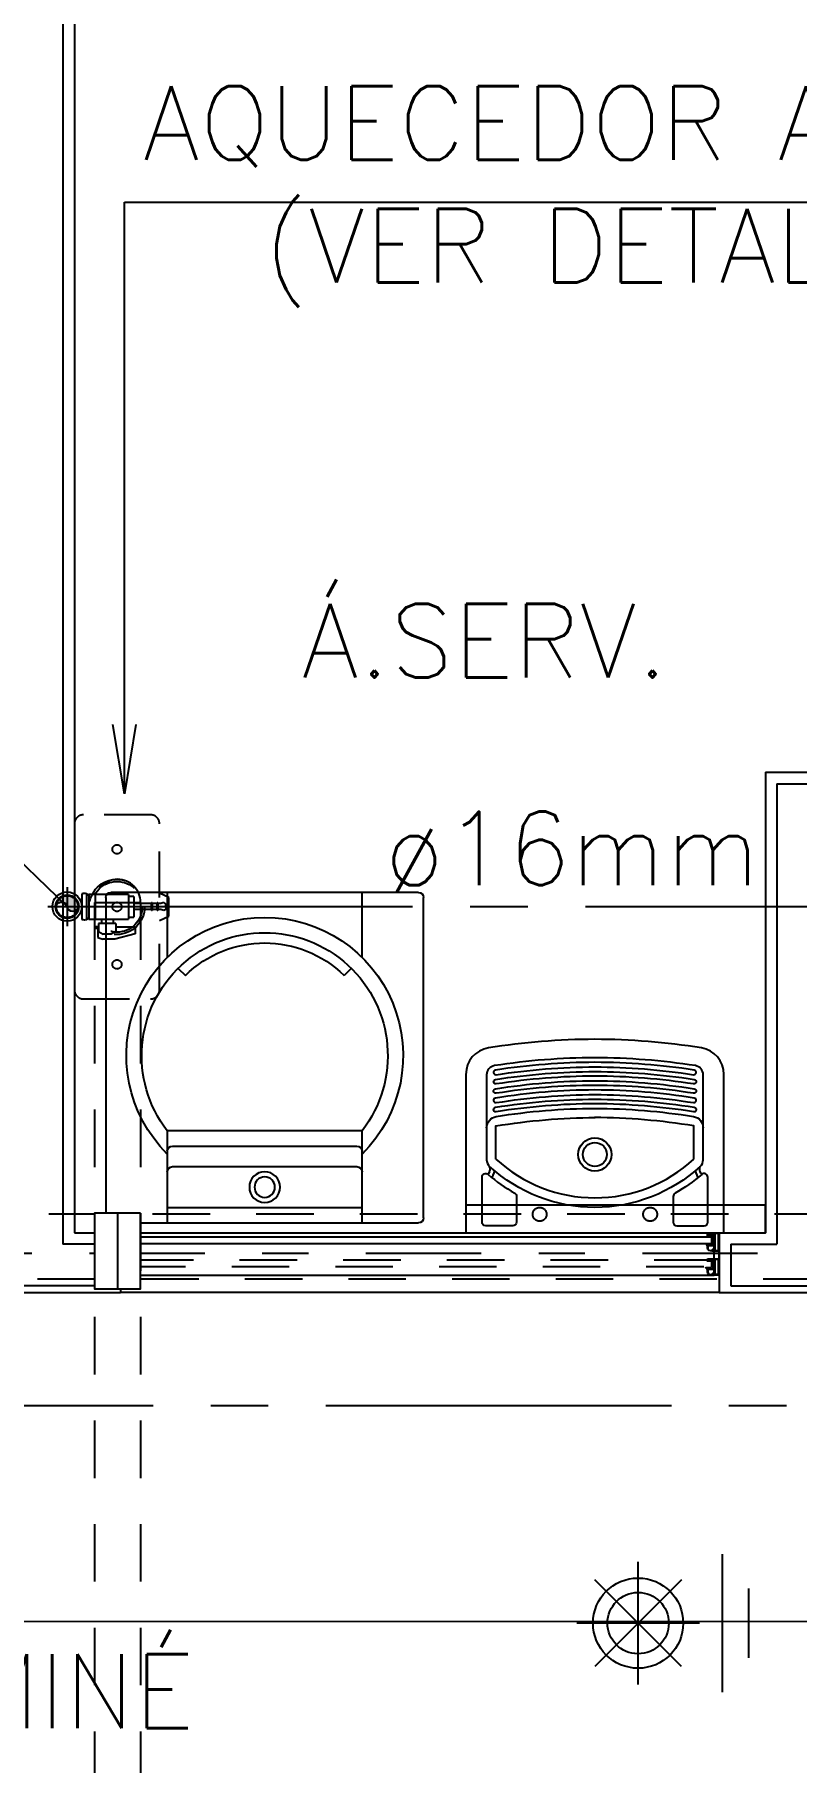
# Model space of a CAD drawing. Header units: millimetres. Extents: x 188.6 to 263.2, y 40.1 to 120.1.
# Drawn here: x 243.177 to 244.831, y 69.619 to 73.371 of the extents above; entities that cross this region are included whole.
import ezdxf

# ---------------------------------------------------------------- set-up
doc = ezdxf.new("R2010")
doc.units = ezdxf.units.MM
doc.set_wipeout_variables(frame=1)
for name, pattern in [('ACAD_ISO14W100', [24, 12, -3, 0, -3, 0, -3, 0, -3]), ('CENTER2', [1.125, 0.75, -0.125, 0.125, -0.125]), ('DASHDOT2', [0.5, 0.25, -0.125, 0, -0.125]), ('HIDDEN2', [0.1875, 0.125, -0.0625]), ('XREF-TIPO$0$DASHED', [15, 12, -3]), ('XREF-TIPO$0$HIDDEN', [0.375, 0.25, -0.125])]:
    doc.linetypes.add(name, pattern=pattern)
for name, color, linetype in [('ARQ', 8, 'Continuous'), ('ARQ-TXT', 8, 'Continuous'), ('ESTR-VIGAS', 11, 'HIDDEN2'), ('ESTRUTURA', 7, 'Continuous'), ('EX-AQ', 160, 'Continuous'), ('EXAUSTÃO-AQUECEDOR', 244, 'HIDDEN2'), ('GAS-COL', 7, 'Continuous'), ('GAS-PONTO', 202, 'Continuous'), ('GAS-TEXTO', 7, 'Continuous'), ('GAS-TUBO-PISO', 6, 'CENTER2'), ('HID-P-AQ', 10, 'Continuous'), ('NORMO-AF', 2, 'Continuous'), ('SAN-EIXOS', 8, 'DASHDOT2'), ('SPDA-MALHA', 162, 'ACAD_ISO14W100'), ('SPK', 10, 'Continuous'), ('SPK-CONEXAO', 10, 'Continuous'), ('SPK-INTERNO', 244, 'Continuous'), ('SPK-TUBO-TETO', 12, 'Continuous')]:
    doc.layers.add(name, color=color, linetype=linetype)
doc.styles.add('60-100', font='romans.shx', dxfattribs={"height": 0.16})
doc.styles.add('60-50', font='romans.shx', dxfattribs={"height": 0.08})
doc.styles.add('60-75', font='romans.shx', dxfattribs={"height": 0.12})
doc.dimstyles.new('BOLAS75', dxfattribs={"dimtxt": 0.12, "dimasz": 0.075, "dimexe": 0.18, "dimexo": 0.06, "dimgap": 0.08, "dimtad": 0, "dimzin": 4, "dimdsep": 46, "dimtxsty": '60-75', "dimblk": 'ORIGIN', "dimcen": 0.09, "dimse1": 1, "dimse2": 1, "dimclrd": 244, "dimclrt": 7, "dimadec": 0, "dimazin": 0, "dimtfac": 1.8, "dimtix": 1, "dimtmove": 2, "dimatfit": 3, "dimldrblk": 'ORIGIN', "dimfxl": 0.18, "dimtvp": 2, "dimtolj": 1, "dimtzin": 4, "dimarcsym": 0})
doc.dimstyles.new('IND75', dxfattribs={"dimtxt": 0.15, "dimasz": 0.1875, "dimexe": 0.15, "dimexo": 0, "dimgap": 0.1, "dimtad": 1, "dimzin": 10, "dimdsep": 46, "dimtxsty": '60-75', "dimcen": 0, "dimclrd": 256, "dimclre": 1, "dimclrt": 256, "dimadec": 0, "dimazin": 0, "dimtfac": 1, "dimtix": 1, "dimtmove": 2, "dimatfit": 3, "dimfxl": 0.15, "dimtolj": 1, "dimtzin": 6, "dimarcsym": 0})
doc.dimstyles.new('SETAS75', dxfattribs={"dimtxt": 0.16, "dimasz": 0.15, "dimexe": 0.15, "dimexo": 0, "dimgap": 0.1, "dimtad": 1, "dimzin": 10, "dimdsep": 46, "dimtxsty": '60-100', "dimblk1": 'OPEN', "dimblk2": 'OPEN', "dimsah": 1, "dimcen": 0, "dimclrd": 244, "dimclre": 244, "dimclrt": 7, "dimadec": 0, "dimazin": 0, "dimtfac": 1, "dimtix": 1, "dimtmove": 2, "dimatfit": 3, "dimldrblk": 'OPEN', "dimfxl": 0.15, "dimtolj": 1, "dimtzin": 6, "dimarcsym": 0})

# ---------------------------------------------------------------- blocks, each defined once
blk = doc.blocks.new('XREF-TIPO$0$XREF-MC1101-TE-LAYO$0$LAV-ROUP-flat-3')
at = {"color": 0}
for p, q in [((-0.635, 0.31), (-0.01, 0.31)), ((-0.645, -0.3), (-0.645, 0.3)), ((0, 0.3), (0, -0.3)), ((-0.645, 0.19), (-0.5182, 0.19)), ((-0.4969, 0.1689), (-0.4827, 0.1548)), ((-0.1797, 0.19), (0, 0.19)), ((-0.1797, -0.19), (-0.1797, 0.19)), ((-0.15, 0.18), (-0.15, -0.18)), ((-0.11, 0.18), (-0.11, -0.18)), ((-0.03, 0.19), (-0.03, -0.19)), ((-0.4969, -0.1689), (-0.4827, -0.1548)), ((-0.5182, -0.19), (-0.645, -0.19)), ((0, -0.19), (-0.1797, -0.19)), ((-0.01, -0.31), (-0.635, -0.31))]:
    blk.add_line(p, q, dxfattribs=at)
for radius in [0.03, 0.02]:
    blk.add_circle((-0.0699, 0), radius, dxfattribs=at)
for centre, radius, start, end in [((-0.635, 0.3), 0.01, 90, 180), ((-0.01, 0.3), 0.01, 0, 90), ((-0.3264, 0), 0.27, 44.7249, 315.2751), ((-0.3264, 0), 0.24, 52.3415, 307.6585), ((-0.14, 0.18), 0.01, 90, 180), ((-0.1, 0.18), 0.01, 90, 180), ((-0.3264, 0), 0.22, 135.2751, 224.7249), ((-0.14, -0.18), 0.01, 180, 270), ((-0.1, -0.18), 0.01, 180, 270), ((-0.635, -0.3), 0.01, 180, 270), ((-0.01, -0.3), 0.01, 270, 0)]:
    blk.add_arc(centre, radius, start, end, dxfattribs=at)
blk = doc.blocks.new('XREF-TIPO$0$A$C09674F7B')
h = blk.add_hatch()
h.set_pattern_fill('ANSI31', color=0, scale=0.0003, style=0)
h.paths.add_polyline_path([(0.0148, 0.0907), (0.0258, 0.0907), (0.0258, 0.0824), (0.0166, 0.0824), (0.0148, 0.0824)])
h = blk.add_hatch()
h.set_pattern_fill('ANSI31', color=0, scale=0.0003, style=0)
h.paths.add_polyline_path([(1.2852, 0.0824), (1.2852, 0.0907), (1.2742, 0.0907), (1.2742, 0.0824)])
h = blk.add_hatch()
h.set_pattern_fill('ANSI31', color=0, scale=0.0003, style=0)
h.paths.add_polyline_path([(0.0148, 0.0324), (0.0148, 0.0357), (0.0258, 0.0357), (0.0258, 0.0324), (0.0245, 0.0324)])
h = blk.add_hatch()
h.set_pattern_fill('ANSI31', color=0, scale=0.0003, style=0)
h.paths.add_polyline_path([(1.2742, 0.0305), (1.2742, 0.0338), (1.2852, 0.0338), (1.2852, 0.0305), (1.2838, 0.0305)])
at = {"color": 0}
for p, q in [((0, 0), (0, 0.0919)), ((0.0258, 0.0919), (1.2742, 0.0919)), ((0.0108, 0.0369), (0.0108, 0.0519)), ((1.2892, 0.035), (1.2892, 0.0519)), ((1.3, 0.035), (1.3, 0.0519)), ((0.0108, 0), (0.0108, 0.0353)), ((0.0144, 0), (1.289, 0))]:
    blk.add_line(p, q, dxfattribs=at)
for points in [[(0.0258, 0.0919), (0, 0.0919), (0, 0.0519), (0.0144, 0.0519, 0.446841), (0.0148, 0.0523), (0.0148, 0.0526, 0.480957), (0.0143, 0.0531), (0.0138, 0.0531), (0.0138, 0.0547, 0.329606), (0.0135, 0.0551), (0.0133, 0.0552), (0.0129, 0.0552), (0.0127, 0.0549), (0.0127, 0.0535, -0.409991), (0.0123, 0.0531), (0.0112, 0.0531, -0.414214), (0.0108, 0.0535), (0.0108, 0.0903, -0.414214), (0.0112, 0.0907), (0.0123, 0.0907, -0.414214), (0.0127, 0.0903), (0.0127, 0.0833, 0.414214), (0.0131, 0.0829), (0.0134, 0.0829, 0.414214), (0.0138, 0.0833), (0.0138, 0.0903, -0.414214), (0.0142, 0.0907), (0.0258, 0.0907), (0.0258, 0.0919)], [(1.2742, 0.0919), (1.3, 0.0919), (1.3, 0.0519), (1.2856, 0.0519, -0.446841), (1.2852, 0.0523), (1.2852, 0.0526, -0.480957), (1.2857, 0.0531), (1.2862, 0.0531), (1.2862, 0.0547, -0.329606), (1.2865, 0.0551), (1.2867, 0.0552), (1.2871, 0.0552), (1.2873, 0.0549), (1.2873, 0.0535, 0.409991), (1.2877, 0.0531), (1.2888, 0.0531, 0.414214), (1.2892, 0.0535), (1.2892, 0.0903, 0.414214), (1.2888, 0.0907), (1.2877, 0.0907, 0.414214), (1.2873, 0.0903), (1.2873, 0.0833, -0.414214), (1.2869, 0.0829), (1.2866, 0.0829, -0.414214), (1.2862, 0.0833), (1.2862, 0.0903, 0.414214), (1.2858, 0.0907), (1.2742, 0.0907), (1.2742, 0.0919)], [(0.0258, 0.0369), (0, 0.0369), (0, 0), (0.0144, 0, 0.446841), (0.0148, 0.0004), (0.0148, 0.0007, 0.480957), (0.0143, 0.0012), (0.0138, 0.0012), (0.0138, 0.0028, 0.329606), (0.0135, 0.0032), (0.0133, 0.0033), (0.0129, 0.0033), (0.0127, 0.0029), (0.0127, 0.0016, -0.409991), (0.0123, 0.0012), (0.0112, 0.0012, -0.414214), (0.0108, 0.0016), (0.0108, 0.0353, -0.414214), (0.0112, 0.0357), (0.0123, 0.0357, -0.414214), (0.0127, 0.0353), (0.0127, 0.0333, 0.414214), (0.0131, 0.0329), (0.0134, 0.0329, 0.414214), (0.0138, 0.0333), (0.0138, 0.0353, -0.414214), (0.0142, 0.0357), (0.0258, 0.0357), (0.0258, 0.0369)], [(1.2742, 0.035), (1.3, 0.035), (1.3, 0), (1.2856, 0, -0.446841), (1.2852, 0.0004), (1.2852, 0.0007, -0.480957), (1.2857, 0.0012), (1.2862, 0.0012), (1.2862, 0.0028, -0.329606), (1.2865, 0.0032), (1.2867, 0.0033), (1.2871, 0.0033), (1.2873, 0.0029), (1.2873, 0.0016, 0.409991), (1.2877, 0.0012), (1.2888, 0.0012, 0.414214), (1.2892, 0.0016), (1.2892, 0.0334, 0.414214), (1.2888, 0.0338), (1.2877, 0.0338, 0.414214), (1.2873, 0.0334), (1.2873, 0.0313, -0.414214), (1.2869, 0.0309), (1.2866, 0.0309, -0.414214), (1.2862, 0.0313), (1.2862, 0.0334, 0.414214), (1.2858, 0.0338), (1.2742, 0.0338), (1.2742, 0.035)]]:
    blk.add_lwpolyline(points, format="xyb", dxfattribs=at)
for points in [[(0.0011, 0.0907), (0.0097, 0.0907), (0.0097, 0.0532), (0.0011, 0.0532), (0.0011, 0.0907)], [(0.0014, 0.0904), (0.0094, 0.0904), (0.0094, 0.0535), (0.0014, 0.0535)], [(0.0258, 0.0907), (0.0148, 0.0907), (0.0148, 0.0824), (0.0258, 0.0824)], [(0.0166, 0.0684), (1.2838, 0.0684), (1.2838, 0.0824), (0.0166, 0.0824)], [(1.2742, 0.0907), (1.2852, 0.0907), (1.2852, 0.0824), (1.2742, 0.0824)], [(1.2989, 0.0907), (1.2903, 0.0907), (1.2903, 0.0532), (1.2989, 0.0532), (1.2989, 0.0907)], [(1.2986, 0.0904), (1.2906, 0.0904), (1.2906, 0.0535), (1.2986, 0.0535)], [(0.0011, 0.0357), (0.0097, 0.0357), (0.0097, 0.0013), (0.0011, 0.0013), (0.0011, 0.0357)], [(0.0014, 0.0354), (0.0094, 0.0354), (0.0094, 0.0016), (0.0014, 0.0016)], [(0.0258, 0.0357), (0.0148, 0.0357), (0.0148, 0.0324), (0.0258, 0.0324)], [(1.2742, 0.0338), (1.2852, 0.0338), (1.2852, 0.0305), (1.2742, 0.0305)], [(1.2989, 0.0338), (1.2903, 0.0338), (1.2903, 0.0013), (1.2989, 0.0013), (1.2989, 0.0338)], [(1.2986, 0.0335), (1.2906, 0.0335), (1.2906, 0.0016), (1.2986, 0.0016)]]:
    blk.add_lwpolyline(points, close=True, dxfattribs=at)
for points in [[(0.0258, 0.0581), (0.0258, 0.0654), (0.0257, 0.0656), (0.0254, 0.0658), (0.0252, 0.0658), (0.0249, 0.0656), (0.0248, 0.0654), (0.0248, 0.0648), (0.0148, 0.0648), (0.0141, 0.065), (0.0138, 0.0658), (0.0138, 0.0818), (0.0135, 0.0825), (0.0124, 0.0829), (0.0122, 0.0834), (0.0125, 0.0835), (0.0126, 0.0838), (0.0124, 0.0892), (0.012, 0.0894), (0.0117, 0.0894), (0.0113, 0.0892), (0.0112, 0.0839), (0.0112, 0.0834), (0.0117, 0.0822), (0.0128, 0.0818), (0.0128, 0.0658), (0.0134, 0.0643), (0.0148, 0.0638), (0.0244, 0.0638), (0.0247, 0.0636), (0.0248, 0.0634), (0.0248, 0.0581), (0.0241, 0.0558), (0.0224, 0.0544), (0.0193, 0.0534), (0.0162, 0.0529), (0.0159, 0.053), (0.0158, 0.0533), (0.0158, 0.0539), (0.0155, 0.0548), (0.0148, 0.0556), (0.0139, 0.0561), (0.0136, 0.0562), (0.0134, 0.0563), (0.0116, 0.0563), (0.0113, 0.0561), (0.0112, 0.0557), (0.0114, 0.0554), (0.0122, 0.055), (0.0124, 0.055), (0.0126, 0.055), (0.013, 0.0553), (0.0134, 0.0553), (0.0142, 0.0548), (0.0144, 0.0545), (0.0144, 0.0542), (0.0138, 0.0539), (0.0138, 0.0536), (0.0139, 0.0534), (0.0142, 0.0533), (0.0148, 0.0533), (0.0148, 0.0523), (0.0149, 0.052), (0.0152, 0.0519), (0.0191, 0.0523), (0.0228, 0.0535), (0.025, 0.0553), (0.0258, 0.0581)], [(1.2742, 0.0581), (1.2742, 0.0654), (1.2743, 0.0656), (1.2746, 0.0658), (1.2748, 0.0658), (1.2751, 0.0656), (1.2752, 0.0654), (1.2752, 0.0648), (1.2852, 0.0648), (1.2859, 0.065), (1.2862, 0.0658), (1.2862, 0.0818), (1.2865, 0.0825), (1.2877, 0.0829), (1.2878, 0.0834), (1.2875, 0.0835), (1.2874, 0.0838), (1.2876, 0.0892), (1.288, 0.0894), (1.2883, 0.0894), (1.2887, 0.0892), (1.2888, 0.0839), (1.2888, 0.0834), (1.2884, 0.0822), (1.2872, 0.0818), (1.2872, 0.0658), (1.2866, 0.0643), (1.2852, 0.0638), (1.2756, 0.0638), (1.2754, 0.0636), (1.2752, 0.0634), (1.2752, 0.0581), (1.2759, 0.0558), (1.2776, 0.0544), (1.2807, 0.0534), (1.2838, 0.0529), (1.2841, 0.053), (1.2842, 0.0533), (1.2842, 0.0539), (1.2845, 0.0548), (1.2852, 0.0556), (1.2861, 0.0561), (1.2864, 0.0562), (1.2866, 0.0563), (1.2884, 0.0563), (1.2887, 0.0561), (1.2888, 0.0557), (1.2886, 0.0554), (1.2878, 0.055), (1.2877, 0.055), (1.2875, 0.055), (1.287, 0.0553), (1.2866, 0.0553), (1.2858, 0.0548), (1.2856, 0.0545), (1.2857, 0.0542), (1.2862, 0.0539), (1.2862, 0.0536), (1.2861, 0.0534), (1.2858, 0.0533), (1.2852, 0.0533), (1.2852, 0.0523), (1.2851, 0.052), (1.2848, 0.0519), (1.281, 0.0523), (1.2772, 0.0535), (1.275, 0.0553), (1.2742, 0.0581)], [(0.0184, 0.0673), (0.019, 0.0675), (0.0197, 0.0676), (0.0199, 0.0677), (0.02, 0.068), (0.0198, 0.0683), (0.0189, 0.0683), (0.0179, 0.068), (0.017, 0.0674), (0.0169, 0.0672), (0.0169, 0.067), (0.0172, 0.0664), (0.0179, 0.0662), (0.021, 0.0662), (0.0211, 0.0661), (0.0212, 0.066), (0.0212, 0.0659), (0.0212, 0.0658), (0.0214, 0.0657), (0.0242, 0.0657), (0.0243, 0.0658), (0.0244, 0.0659), (0.0244, 0.066), (0.0244, 0.0661), (0.0246, 0.0662), (0.0256, 0.0662), (0.0258, 0.0662), (0.0258, 0.066), (0.0258, 0.0646), (0.0259, 0.0643), (0.0262, 0.0642), (0.0264, 0.0643), (0.0266, 0.0645), (0.0271, 0.0664), (0.0277, 0.0672), (0.0289, 0.0676), (0.029, 0.0678), (0.029, 0.0682), (0.0288, 0.0683), (0.0276, 0.0683), (0.0269, 0.0681), (0.0263, 0.0674), (0.0263, 0.0674), (0.0261, 0.0673), (0.0248, 0.0673), (0.0255, 0.0675), (0.0261, 0.0676), (0.0264, 0.0677), (0.0265, 0.068), (0.0265, 0.0682), (0.0264, 0.0683), (0.0253, 0.0683), (0.0243, 0.0679), (0.0235, 0.0674), (0.0234, 0.0673), (0.0232, 0.0673), (0.0214, 0.0673), (0.0221, 0.0675), (0.0228, 0.0676), (0.0231, 0.0677), (0.0232, 0.068), (0.0231, 0.0683), (0.0219, 0.0683), (0.0209, 0.068), (0.0201, 0.0674), (0.02, 0.0673), (0.0198, 0.0673), (0.0184, 0.0673)], [(1.2816, 0.0673), (1.281, 0.0675), (1.2803, 0.0676), (1.2801, 0.0677), (1.28, 0.068), (1.2802, 0.0683), (1.2811, 0.0683), (1.2821, 0.068), (1.283, 0.0674), (1.2831, 0.0672), (1.2831, 0.067), (1.2828, 0.0664), (1.2822, 0.0662), (1.2791, 0.0662), (1.2789, 0.0661), (1.2789, 0.066), (1.2789, 0.0659), (1.2788, 0.0658), (1.2787, 0.0657), (1.2759, 0.0657), (1.2757, 0.0658), (1.2757, 0.0659), (1.2757, 0.066), (1.2756, 0.0661), (1.2755, 0.0662), (1.2744, 0.0662), (1.2743, 0.0662), (1.2742, 0.066), (1.2742, 0.0646), (1.2741, 0.0643), (1.2738, 0.0642), (1.2736, 0.0643), (1.2734, 0.0645), (1.2729, 0.0664), (1.2723, 0.0672), (1.2711, 0.0676), (1.271, 0.0678), (1.271, 0.0682), (1.2713, 0.0683), (1.2724, 0.0683), (1.2731, 0.0681), (1.2737, 0.0674), (1.2738, 0.0674), (1.274, 0.0673), (1.2752, 0.0673), (1.2746, 0.0675), (1.2739, 0.0676), (1.2736, 0.0677), (1.2735, 0.068), (1.2735, 0.0682), (1.2736, 0.0683), (1.2747, 0.0683), (1.2757, 0.0679), (1.2765, 0.0674), (1.2767, 0.0673), (1.2768, 0.0673), (1.2786, 0.0673), (1.2779, 0.0675), (1.2773, 0.0676), (1.2769, 0.0677), (1.2768, 0.068), (1.2769, 0.0683), (1.2781, 0.0683), (1.2791, 0.068), (1.2799, 0.0674), (1.2801, 0.0673), (1.2802, 0.0673), (1.2816, 0.0673)], [(0.0258, 0.0062), (0.0258, 0.0154), (0.0257, 0.0156), (0.0254, 0.0158), (0.0252, 0.0158), (0.0249, 0.0156), (0.0248, 0.0154), (0.0248, 0.0148), (0.0148, 0.0148), (0.0141, 0.015), (0.0138, 0.0158), (0.0138, 0.0318), (0.0135, 0.0325), (0.0124, 0.0329), (0.0122, 0.0334), (0.0125, 0.0335), (0.0126, 0.0338), (0.0124, 0.0342), (0.012, 0.0344), (0.0117, 0.0344), (0.0113, 0.0342), (0.0112, 0.0339), (0.0112, 0.0334), (0.0117, 0.0322), (0.0128, 0.0318), (0.0128, 0.0158), (0.0134, 0.0143), (0.0148, 0.0138), (0.0244, 0.0138), (0.0247, 0.0136), (0.0248, 0.0134), (0.0248, 0.0062), (0.0241, 0.0039), (0.0224, 0.0025), (0.0194, 0.0015), (0.0162, 0.001), (0.016, 0.0011), (0.0158, 0.0014), (0.0158, 0.002), (0.0155, 0.0029), (0.0148, 0.0037), (0.0139, 0.0042), (0.0136, 0.0043), (0.0134, 0.0043), (0.0116, 0.0043), (0.0113, 0.0042), (0.0112, 0.0038), (0.0114, 0.0035), (0.0122, 0.0031), (0.0124, 0.003), (0.0126, 0.0031), (0.013, 0.0033), (0.0134, 0.0033), (0.0142, 0.0029), (0.0144, 0.0026), (0.0144, 0.0023), (0.0138, 0.002), (0.0138, 0.0017), (0.0139, 0.0015), (0.0142, 0.0013), (0.0148, 0.0013), (0.0148, 0.0004), (0.0149, 0.0001), (0.0152, 0), (0.0191, 0.0004), (0.0228, 0.0016), (0.025, 0.0034), (0.0258, 0.0062)], [(0.0184, 0.0173), (0.019, 0.0175), (0.0197, 0.0176), (0.0199, 0.0177), (0.02, 0.018), (0.0198, 0.0183), (0.0189, 0.0183), (0.0179, 0.018), (0.017, 0.0174), (0.0169, 0.0172), (0.0169, 0.017), (0.0172, 0.0164), (0.0179, 0.0162), (0.021, 0.0162), (0.0211, 0.0161), (0.0212, 0.016), (0.0212, 0.0159), (0.0212, 0.0158), (0.0214, 0.0157), (0.0242, 0.0157), (0.0243, 0.0158), (0.0244, 0.0159), (0.0244, 0.016), (0.0244, 0.0161), (0.0246, 0.0162), (0.0256, 0.0162), (0.0258, 0.0162), (0.0258, 0.016), (0.0258, 0.0146), (0.0259, 0.0143), (0.0262, 0.0142), (0.0264, 0.0143), (0.0266, 0.0145), (0.0271, 0.0164), (0.0277, 0.0172), (0.0289, 0.0176), (0.029, 0.0178), (0.029, 0.0182), (0.0288, 0.0183), (0.0276, 0.0183), (0.0269, 0.0181), (0.0263, 0.0174), (0.0263, 0.0174), (0.0261, 0.0173), (0.0248, 0.0173), (0.0255, 0.0175), (0.0261, 0.0176), (0.0264, 0.0177), (0.0265, 0.018), (0.0265, 0.0182), (0.0264, 0.0183), (0.0253, 0.0183), (0.0243, 0.0179), (0.0235, 0.0174), (0.0234, 0.0173), (0.0232, 0.0173), (0.0214, 0.0173), (0.0221, 0.0175), (0.0228, 0.0176), (0.0231, 0.0177), (0.0232, 0.018), (0.0231, 0.0183), (0.0219, 0.0183), (0.0209, 0.018), (0.0201, 0.0174), (0.02, 0.0173), (0.0198, 0.0173), (0.0184, 0.0173)], [(1.2816, 0.0154), (1.281, 0.0156), (1.2803, 0.0157), (1.2801, 0.0158), (1.28, 0.0161), (1.2802, 0.0164), (1.2811, 0.0164), (1.2821, 0.0161), (1.283, 0.0155), (1.2831, 0.0153), (1.2831, 0.0151), (1.2828, 0.0145), (1.2821, 0.0143), (1.2791, 0.0143), (1.2789, 0.0142), (1.2789, 0.0141), (1.2789, 0.014), (1.2788, 0.0139), (1.2787, 0.0138), (1.2759, 0.0138), (1.2757, 0.0139), (1.2757, 0.014), (1.2757, 0.0141), (1.2756, 0.0142), (1.2755, 0.0143), (1.2744, 0.0143), (1.2743, 0.0142), (1.2742, 0.0141), (1.2742, 0.0127), (1.2741, 0.0124), (1.2738, 0.0123), (1.2736, 0.0124), (1.2734, 0.0126), (1.2729, 0.0145), (1.2723, 0.0153), (1.2711, 0.0157), (1.271, 0.0159), (1.271, 0.0162), (1.2713, 0.0164), (1.2724, 0.0164), (1.2731, 0.0161), (1.2737, 0.0155), (1.2738, 0.0155), (1.274, 0.0154), (1.2752, 0.0154), (1.2746, 0.0156), (1.2739, 0.0157), (1.2736, 0.0158), (1.2735, 0.0161), (1.2735, 0.0163), (1.2736, 0.0164), (1.2747, 0.0164), (1.2757, 0.016), (1.2765, 0.0155), (1.2767, 0.0154), (1.2768, 0.0154), (1.2786, 0.0154), (1.2779, 0.0156), (1.2773, 0.0157), (1.2769, 0.0158), (1.2768, 0.0161), (1.2769, 0.0164), (1.2781, 0.0164), (1.2791, 0.0161), (1.2799, 0.0155), (1.2801, 0.0154), (1.2802, 0.0154), (1.2816, 0.0154)], [(1.2742, 0.0062), (1.2742, 0.0134), (1.2743, 0.0137), (1.2746, 0.0138), (1.2748, 0.0138), (1.2751, 0.0137), (1.2752, 0.0134), (1.2752, 0.0128), (1.2852, 0.0128), (1.2859, 0.0131), (1.2862, 0.0138), (1.2862, 0.0298), (1.2865, 0.0306), (1.2876, 0.031), (1.2878, 0.0314), (1.2875, 0.0316), (1.2874, 0.0319), (1.2876, 0.0323), (1.288, 0.0325), (1.2883, 0.0325), (1.2887, 0.0323), (1.2888, 0.032), (1.2888, 0.0314), (1.2884, 0.0303), (1.2872, 0.0298), (1.2872, 0.0138), (1.2866, 0.0124), (1.2852, 0.0118), (1.2756, 0.0118), (1.2754, 0.0117), (1.2752, 0.0114), (1.2752, 0.0062), (1.2759, 0.0039), (1.2776, 0.0025), (1.2807, 0.0015), (1.2838, 0.001), (1.2841, 0.0011), (1.2842, 0.0014), (1.2842, 0.002), (1.2845, 0.0029), (1.2852, 0.0037), (1.2861, 0.0042), (1.2864, 0.0043), (1.2866, 0.0043), (1.2884, 0.0043), (1.2887, 0.0042), (1.2888, 0.0038), (1.2886, 0.0035), (1.2878, 0.0031), (1.2877, 0.003), (1.2875, 0.0031), (1.287, 0.0033), (1.2866, 0.0033), (1.2858, 0.0029), (1.2856, 0.0026), (1.2857, 0.0023), (1.2862, 0.002), (1.2862, 0.0017), (1.2861, 0.0015), (1.2858, 0.0013), (1.2852, 0.0013), (1.2852, 0.0004), (1.2851, 0.0001), (1.2848, 0), (1.281, 0.0004), (1.2772, 0.0016), (1.275, 0.0034), (1.2742, 0.0062)]]:
    blk.add_lwpolyline(points, dxfattribs=at)
at = {"color": 0, "linetype": 'XREF-TIPO$0$HIDDEN', "ltscale": 0.5}
blk.add_lwpolyline([(0.0166, 0.0184), (1.2838, 0.0184), (1.2838, 0.0324), (0.0166, 0.0324)], close=True, dxfattribs=at)
blk = doc.blocks.new('XREF-TIPO$0$A$C4A9B41A7')
for points in [[(0.56, 0.42), (0.56, 0.0761, -0.368594), (0.5111, 0.0187, -0.038701), (0.28, 0, -0.038701), (0.0489, 0.0187, -0.368594), (0, 0.0761), (0, 0.42)], [(0.0482, 0.2933, -0.050149), (0.1059, 0.3341, 0.270155), (0.11, 0.3411), (0.11, 0.397, 0.414214), (0.102, 0.405), (0.043, 0.405, 0.414214), (0.035, 0.397), (0.035, 0.2994, 0.643298)], [(0.5118, 0.2933, 0.050149), (0.4541, 0.3341, -0.270155), (0.45, 0.3411), (0.45, 0.397, -0.414214), (0.458, 0.405), (0.517, 0.405, -0.414214), (0.525, 0.397), (0.525, 0.2994, -0.643298)], [(0.28, 0.286, 1), (0.28, 0.214, 1)], [(0.28, 0.276, 1), (0.28, 0.224, 1)], [(0.4942, 0.1575, -0.038853), (0.28, 0.14, -0.038853), (0.0658, 0.1575, 1), (0.0642, 0.1476, 0.03886), (0.28, 0.13, 0.03886), (0.4958, 0.1476, 1)], [(0.4942, 0.1375, -1), (0.4958, 0.1276, -0.03886), (0.28, 0.11, -0.03886), (0.0642, 0.1276, -1), (0.0658, 0.1375, 0.038853), (0.28, 0.12, 0.038853)], [(0.28, 0.06, 0.037231), (0.4942, 0.0768, -1), (0.4958, 0.0669, -0.037237), (0.28, 0.05, -0.037237), (0.0642, 0.0669, -1), (0.0658, 0.0768, 0.037231)]]:
    blk.add_lwpolyline(points, format="xyb", close=True)
at = {"linetype": 'XREF-TIPO$0$DASHED'}
blk.add_lwpolyline([(0.45, 0.42), (0.56, 0.42)], dxfattribs=at)
for points in [[(0.16, 0.395, 1), (0.16, 0.365, 1)], [(0.4, 0.395, 1), (0.4, 0.365, 1)]]:
    blk.add_lwpolyline(points, format="xyb", close=True, dxfattribs=at)
for points in [[(0.5085, 0.2761, 0.187658), (0.28, 0.365, 0.187658), (0.0515, 0.2761)], [(0.065, 0.2601, -0.188368), (0.28, 0.3441, -0.188368), (0.495, 0.2601)], [(0.5085, 0.2761, -0.210215), (0.515, 0.2614), (0.515, 0.0769, -0.369921), (0.4981, 0.0572, -0.037507), (0.28, 0.04, -0.037507), (0.0619, 0.0572, -0.369921), (0.045, 0.0769), (0.045, 0.2614, -0.210215), (0.0515, 0.2761)], [(0.045, 0.1923, 0.368054), (0.066, 0.1676, 0.039098), (0.28, 0.15)], [(0.28, 0.15, 0.039098), (0.494, 0.1676, 0.368054), (0.515, 0.1923)], [(0.28, 0.1, -0.038297), (0.0658, 0.1172, 1), (0.0642, 0.1074, 0.038303), (0.28, 0.09, 0.038303), (0.4958, 0.1074, 1), (0.4942, 0.1172, -0.038297), (0.28, 0.1)], [(0.28, 0.08, -0.037756), (0.0658, 0.097, 1), (0.0642, 0.0871, 0.037763), (0.28, 0.07, 0.037763), (0.4958, 0.0871, 1), (0.4942, 0.097, -0.037756), (0.28, 0.08)]]:
    blk.add_lwpolyline(points, format="xyb")
for points in [[(0.0482, 0.2933), (0.0499, 0.2908), (0.0516, 0.2869), (0.052, 0.2854), (0.0523, 0.2836), (0.0524, 0.2818), (0.0523, 0.2799), (0.0515, 0.2761)], [(0.0563, 0.2993), (0.0564, 0.2991), (0.0579, 0.297), (0.0591, 0.2947), (0.0611, 0.29), (0.0611, 0.29), (0.0617, 0.2877), (0.0621, 0.2855)], [(0.4979, 0.2855), (0.4983, 0.2877), (0.4989, 0.29), (0.4989, 0.29), (0.5009, 0.2947), (0.5021, 0.297), (0.5036, 0.2991), (0.5037, 0.2993)], [(0.5118, 0.2933), (0.5101, 0.2908), (0.5084, 0.2869), (0.508, 0.2854), (0.5077, 0.2836), (0.5076, 0.2818), (0.5077, 0.2799), (0.508, 0.278), (0.5085, 0.2761)]]:
    blk.add_lwpolyline(points)
at = {"ltscale": 0.359823}
for points in [[(0.065, 0.2601), (0.065, 0.2602)], [(0.495, 0.2601), (0.495, 0.2602)]]:
    blk.add_lwpolyline(points, dxfattribs=at)
for points in [[(0.065, 0.2601), (0.065, 0.1882, 0.040426), (0.2806, 0.17)], [(0.495, 0.2601), (0.495, 0.1882, -0.040426), (0.2794, 0.17)]]:
    blk.add_lwpolyline(points, format="xyb", dxfattribs=at)
blk = doc.blocks.new('ESTR-TP-29.09.2016')
at = {"layer": 'ESTR-VIGAS'}
for points in [[(40.305, 11.2952), (36.555, 11.2952)], [(36.555, 11.1552), (40.305, 11.1552)]]:
    blk.add_lwpolyline(points, dxfattribs=at)
blk = doc.blocks.new('SPK')
blk.add_wipeout([(-0.0692, 0.0692), (-0.0673, 0.0711), (-0.0673, 0.0711), (-0.0658, 0.0724), (-0.0658, 0.0724), (-0.0636, 0.0744), (-0.0636, 0.0744), (-0.0618, 0.0759), (-0.0618, 0.0759), (-0.0596, 0.0776), (-0.0596, 0.0776), (-0.0579, 0.0789), (-0.0579, 0.0789), (-0.0546, 0.0813), (-0.0546, 0.0813), (-0.0525, 0.0826), (-0.0507, 0.0837), (-0.0507, 0.0837), (-0.0481, 0.0852), (-0.0481, 0.0852), (-0.0453, 0.0868), (-0.0453, 0.0868), (-0.0431, 0.0879), (-0.0416, 0.0886), (-0.0399, 0.0894), (-0.0399, 0.0894), (-0.0364, 0.0908), (-0.0364, 0.0908), (-0.0341, 0.0917), (-0.0318, 0.0926), (-0.0302, 0.0931), (-0.0281, 0.0938), (-0.0266, 0.0942), (-0.0266, 0.0942), (-0.0244, 0.0948), (-0.0226, 0.0952), (-0.0226, 0.0952), (-0.0203, 0.0957), (-0.0203, 0.0957), (-0.0183, 0.0961), (-0.0183, 0.0961), (-0.0148, 0.0968), (-0.0148, 0.0968), (-0.0114, 0.0972), (-0.01, 0.0974), (-0.0083, 0.0975), (-0.0083, 0.0975), (-0.0058, 0.0977), (-0.0047, 0.0978), (-0.0047, 0.0978), (-0.0027, 0.0978), (-0.0027, 0.0978), (-0.001, 0.0979), (-0.001, 0.0979), (0, 0.0979), (0.0016, 0.0979), (0.0038, 0.0978), (0.0038, 0.0978), (0.0084, 0.0975), (0.0113, 0.0972), (0.0113, 0.0972), (0.0155, 0.0966), (0.0175, 0.0963), (0.0175, 0.0963), (0.0207, 0.0957), (0.0228, 0.0952), (0.0248, 0.0947), (0.0248, 0.0947), (0.0274, 0.094), (0.0274, 0.094), (0.0306, 0.093), (0.0324, 0.0924), (0.0324, 0.0924), (0.0354, 0.0912), (0.0373, 0.0905), (0.0373, 0.0905), (0.0398, 0.0894), (0.0422, 0.0883), (0.0422, 0.0883), (0.0451, 0.0869), (0.0469, 0.0859), (0.049, 0.0847), (0.0513, 0.0833), (0.053, 0.0823), (0.0549, 0.081), (0.0566, 0.0798), (0.0566, 0.0798), (0.0592, 0.078), (0.0615, 0.0762), (0.0659, 0.0724), (0.0669, 0.0714), (0.0669, 0.0714), (0.0692, 0.0692), (0.0692, 0.0692), (0.0692, 0.0692), (0.0692, 0.0692), (0.0717, 0.0667), (0.0717, 0.0667), (0.0739, 0.0642), (0.0739, 0.0642), (0.0753, 0.0626), (0.0753, 0.0626), (0.0765, 0.0611), (0.0765, 0.0611), (0.0785, 0.0585), (0.0785, 0.0585), (0.0805, 0.0556), (0.0805, 0.0556), (0.0805, 0.0556), (0.0826, 0.0526), (0.0826, 0.0526), (0.0841, 0.05), (0.0841, 0.05), (0.0855, 0.0476), (0.0865, 0.0458), (0.0865, 0.0458), (0.0877, 0.0434), (0.0877, 0.0434), (0.0877, 0.0434), (0.089, 0.0407), (0.089, 0.0407), (0.0901, 0.0382), (0.0901, 0.0382), (0.0915, 0.0348), (0.0915, 0.0348), (0.0927, 0.0315), (0.0932, 0.0298), (0.0938, 0.028), (0.0938, 0.028), (0.0938, 0.028), (0.0948, 0.0246), (0.0948, 0.0246), (0.0948, 0.0246), (0.0952, 0.0228), (0.0952, 0.0228), (0.0957, 0.0206), (0.0961, 0.0188), (0.0964, 0.0169), (0.0967, 0.0153), (0.0969, 0.0135), (0.0969, 0.0135), (0.0972, 0.0113), (0.0972, 0.0113), (0.0975, 0.0085), (0.0975, 0.0085), (0.0978, 0.005), (0.0978, 0.005), (0.0979, 0.0023), (0.0979, 0.0023), (0.0979, 0), (0.0979, 0), (0.0978, -0.0048), (0.0978, -0.0048), (0.0976, -0.0077), (0.0973, -0.0103), (0.0973, -0.0103), (0.0968, -0.0148), (0.0968, -0.0148), (0.0959, -0.0195), (0.0959, -0.0195), (0.0949, -0.0238), (0.0949, -0.0238), (0.094, -0.0272), (0.094, -0.0272), (0.093, -0.0305), (0.093, -0.0305), (0.0911, -0.0357), (0.0911, -0.0357), (0.0897, -0.0391), (0.0897, -0.0391), (0.088, -0.0429), (0.088, -0.0429), (0.0861, -0.0466), (0.0844, -0.0496), (0.082, -0.0534), (0.082, -0.0534), (0.0794, -0.0572), (0.0776, -0.0596), (0.0776, -0.0596), (0.074, -0.0641), (0.074, -0.0641), (0.074, -0.0641), (0.069, -0.069), (0.0692, -0.0692), (0.0675, -0.0709), (0.0675, -0.0709), (0.0664, -0.0719), (0.0651, -0.0731), (0.064, -0.0741), (0.0627, -0.0752), (0.061, -0.0766), (0.0597, -0.0776), (0.0584, -0.0785), (0.0564, -0.08), (0.0546, -0.0813), (0.053, -0.0823), (0.0515, -0.0833), (0.0488, -0.0849), (0.0465, -0.0862), (0.0443, -0.0873), (0.0415, -0.0887), (0.0389, -0.0898), (0.037, -0.0907), (0.0339, -0.0918), (0.0339, -0.0918), (0.0315, -0.0927), (0.0283, -0.0937), (0.0244, -0.0948), (0.0216, -0.0955), (0.019, -0.096), (0.0154, -0.0967), (0.0126, -0.0971), (0.0101, -0.0974), (0.0064, -0.0977), (0.0029, -0.0979), (0, -0.0979), (-0.0021, -0.0979), (-0.0084, -0.0975), (-0.0131, -0.097), (-0.0169, -0.0964), (-0.019, -0.096), (-0.0218, -0.0954), (-0.0218, -0.0954), (-0.0256, -0.0945), (-0.0275, -0.094), (-0.0305, -0.093), (-0.0342, -0.0917), (-0.0367, -0.0908), (-0.0398, -0.0894), (-0.044, -0.0874), (-0.0451, -0.0869), (-0.0481, -0.0853), (-0.0511, -0.0835), (-0.053, -0.0823), (-0.0553, -0.0808), (-0.059, -0.0781), (-0.0603, -0.0771), (-0.0619, -0.0759), (-0.064, -0.0741), (-0.0665, -0.0718), (-0.0676, -0.0708), (-0.0692, -0.0692), (-0.0718, -0.0665), (-0.0755, -0.0623), (-0.0755, -0.0623), (-0.0792, -0.0576), (-0.0792, -0.0576), (-0.0813, -0.0545), (-0.0813, -0.0545), (-0.0848, -0.0489), (-0.0865, -0.0458), (-0.0865, -0.0458), (-0.0865, -0.0458), (-0.0891, -0.0406), (-0.0891, -0.0406), (-0.0912, -0.0355), (-0.0912, -0.0355), (-0.093, -0.0306), (-0.093, -0.0306), (-0.0944, -0.0259), (-0.0953, -0.0222), (-0.0962, -0.0181), (-0.0967, -0.015), (-0.0972, -0.0118), (-0.0976, -0.007), (-0.0978, -0.0044), (-0.0979, 0), (-0.0978, 0.0032), (-0.0977, 0.0066), (-0.0977, 0.0066), (-0.0974, 0.01), (-0.0974, 0.01), (-0.0969, 0.0136), (-0.0965, 0.0165), (-0.096, 0.019), (-0.0954, 0.022), (-0.0947, 0.0246), (-0.094, 0.0273), (-0.0932, 0.03), (-0.0932, 0.03), (-0.0919, 0.0338), (-0.0919, 0.0338), (-0.0891, 0.0405), (-0.0878, 0.0433), (-0.0865, 0.0458), (-0.0842, 0.0499), (-0.0842, 0.0499), (-0.0842, 0.0499), (-0.0819, 0.0537), (-0.0819, 0.0537), (-0.0794, 0.0572), (-0.0794, 0.0572), (-0.0758, 0.062), (-0.0758, 0.062), (-0.0725, 0.0658), (-0.0691, 0.0691)]).dxf.layer = 'SPK'
at = {"layer": 'SPK'}
blk.add_circle((0, 0), 0.0979, dxfattribs=at)
at = {"layer": 'SPK-INTERNO'}
for p, q in [((0, 0.1332), (0, -0.1332)), ((-0.0942, 0.0942), (0.0942, -0.0942)), ((-0.0942, -0.0942), (0.0942, 0.0942)), ((-0.1332, 0), (0.1332, 0))]:
    blk.add_line(p, q, dxfattribs=at)
blk.add_circle((0, 0), 0.0666, dxfattribs=at)
blk = doc.blocks.new('RED')
for p, q in [((0, -0.2), (0, 0.2)), ((0.0766, -0.1), (0.0766, 0.1))]:
    blk.add_line(p, q)
blk = doc.blocks.new('ponto')
at = {"layer": 'GAS-PONTO'}
for p, q in [((-0.004, 0.1217), (-0.0058, 0.1186)), ((-0.0058, 0.1186), (-0.0043, 0.1145)), ((-0.0056, 0.1102), (-0.0056, 0.1092)), ((-0.0043, 0.1102), (-0.0056, 0.1102)), ((-0.0043, 0.1092), (-0.0056, 0.1092)), ((-0.0056, 0.1018), (-0.0056, 0.1007)), ((-0.0043, 0.1018), (-0.0056, 0.1018)), ((-0.0043, 0.1007), (-0.0056, 0.1007)), ((-0.0043, 0.1145), (-0.0043, 0.1102)), ((0.0043, 0.1102), (-0.0043, 0.1102)), ((-0.0043, 0.1102), (-0.0043, 0.0756)), ((-0.0043, 0.1092), (0.0043, 0.1092)), ((0.0043, 0.1018), (-0.0043, 0.1018)), ((-0.0043, 0.1007), (0.0043, 0.1007)), ((0, 0.1217), (-0.004, 0.1217)), ((0, 0.1217), (0.004, 0.1217)), ((0.004, 0.1217), (0.0058, 0.1186)), ((0.0058, 0.1186), (0.0043, 0.1145)), ((0.0043, 0.1145), (0.0043, 0.1102)), ((0.0043, 0.1102), (0.0056, 0.1102)), ((0.0043, 0.1102), (0.0043, 0.0756)), ((0.0056, 0.1092), (0.0043, 0.1092)), ((0.0043, 0.1018), (0.0056, 0.1018)), ((0.0056, 0.1007), (0.0043, 0.1007)), ((0.0056, 0.1102), (0.0056, 0.1092)), ((0.0056, 0.1018), (0.0056, 0.1007)), ((-0.0394, 0.0774), (-0.047, 0.0479)), ((-0.0292, 0.0774), (-0.0394, 0.0774)), ((-0.0292, 0.0493), (-0.0292, 0.0774)), ((-0.0153, 0.0678), (-0.0153, 0.0755)), ((0.0148, 0.0755), (-0.0152, 0.0755)), ((0.0148, 0.0755), (0.0148, 0.0678)), ((-0.0182, 0.0101), (-0.0182, 0.0678)), ((0.0176, 0.0678), (-0.0182, 0.0678)), ((0.0176, 0.0678), (0.0176, 0.0101)), ((-0.047, 0.0479), (-0.047, 0.0303)), ((-0.0448, 0.023), (-0.047, 0.0303)), ((-0.0361, 0.0493), (-0.04, 0.0425)), ((-0.04, 0.0425), (-0.04, 0.0311)), ((-0.0361, 0.0243), (-0.04, 0.0311)), ((-0.0292, 0.0493), (-0.0361, 0.0493)), ((-0.0246, 0.0493), (-0.0292, 0.0493)), ((-0.0246, 0.0493), (-0.0246, 0.0243)), ((-0.0182, 0.0452), (-0.0246, 0.0452)), ((-0.0182, 0.0284), (-0.0246, 0.0284)), ((-0.0312, 0.023), (-0.0448, 0.023)), ((-0.0292, 0.0243), (-0.0361, 0.0243)), ((-0.0312, 0.0186), (-0.0312, 0.023)), ((-0.0292, 0.0186), (-0.0312, 0.0186)), ((-0.0246, 0.0243), (-0.0292, 0.0243)), ((-0.0292, 0.0243), (-0.0292, 0.0186)), ((-0.0185, 0.0069), (-0.0194, 0.0052)), ((-0.0185, 0.0069), (-0.0194, 0.0052)), ((-0.0194, 0.0024), (-0.0188, 0.0014)), ((-0.0194, 0.0024), (-0.0188, 0.0014)), ((-0.0185, 0.0075), (-0.0185, 0.0069)), ((-0.0185, 0.0075), (-0.0185, 0.0069)), ((0.0185, 0.0069), (-0.0185, 0.0069)), ((0.0185, 0), (-0.0185, 0)), ((0.0176, 0.0101), (-0.0182, 0.0101)), ((0.0176, 0.0193), (-0.018, 0.0193)), ((0.016, 0.01), (-0.016, 0.01)), ((0.016, 0.01), (-0.016, 0.01)), ((0.0185, 0.0069), (0.0185, 0.0075)), ((0.0185, 0.0069), (0.0185, 0.0075)), ((0.0194, 0.0052), (0.0185, 0.0069)), ((0.0194, 0.0052), (0.0185, 0.0069)), ((0.0188, 0.0014), (0.0194, 0.0024)), ((0.0188, 0.0014), (0.0194, 0.0024))]:
    blk.add_line(p, q, dxfattribs=at)
for centre, radius, start, end in [((-0.0166, 0.0038), 0.00309, 153.4394, 206.5695), ((-0.0166, 0.0038), 0.00309, 153.4394, 206.5695), ((-0.0216, 0), 0.00309, 0.0045, 26.5695), ((-0.0216, 0), 0.00309, 0.0045, 26.5695), ((-0.016, 0.0075), 0.00247, 90.0045, 180.0045), ((-0.016, 0.0075), 0.00247, 90.0045, 180.0045), ((0.016, 0.0075), 0.00247, 0.0045, 90.0045), ((0.016, 0.0075), 0.00247, 0.0045, 90.0045), ((0.0216, 0), 0.00309, 153.4394, 180.0045), ((0.0216, 0), 0.00309, 153.4394, 180.0045), ((0.0166, 0.0038), 0.00309, 333.4394, 26.5695), ((0.0166, 0.0038), 0.00309, 333.4394, 26.5695)]:
    blk.add_arc(centre, radius, start, end, dxfattribs=at)
blk = doc.blocks.new('C50')
h = blk.add_hatch(color=8)
edge = h.paths.add_edge_path()
edge.add_arc((0, 0), 0.0238, 540, 720)
edge.add_ellipse((0.0119, 0), major_axis=(0.0119, 0), ratio=0.815791, start_angle=180, end_angle=360, ccw=False)
edge.add_ellipse((-0.0119, 0), major_axis=(-0.0119, 0), ratio=0.815791, start_angle=180, end_angle=360)
at = {"color": 252}
for p, q in [((0, -0.0421), (0, 0.0421)), ((0.0421, 0), (-0.0421, 0))]:
    blk.add_line(p, q, dxfattribs=at)
at = {"color": 0}
for radius in [0.0318, 0.0253]:
    blk.add_circle((0, 0), radius, dxfattribs=at)
at = {"color": 8}
blk.add_circle((0, 0), 0.0237, dxfattribs=at)
blk.add_ellipse((-0.0119, 0), major_axis=(-0.0119, 0), ratio=0.815791, start_param=3.141593, end_param=6.283185, dxfattribs=at)
at = {"color": 8, "extrusion": (0, 0, -1)}
blk.add_ellipse((0.0119, 0), major_axis=(0.0119, 0), ratio=0.815791, start_param=0, end_param=3.141593, dxfattribs=at)
blk = doc.blocks.new('_OPEN')
at = {"color": 0, "linetype": 'ByBlock'}
for p, q in [((-1, 0.167), (0, 0)), ((0, 0), (-1, -0.167)), ((0, 0), (-1, 0))]:
    blk.add_line(p, q, dxfattribs=at)
blk = doc.blocks.new('_Origin')
at = {"layer": 'NORMO-AF', "color": 0, "lineweight": -2}
blk.add_line((0, 0), (-1, 0), dxfattribs=at)
blk.add_circle((0, 0), 0.5, dxfattribs=at)
blk = doc.blocks.new('AQKOMECO')
at = {"linetype": 'HIDDEN2', "ltscale": 0.25}
for p, q in [((-0.02, 0.205), (-0.0298, 0.185)), ((0.02, 0.205), (-0.02, 0.205)), ((0.0298, 0.185), (0.02, 0.205))]:
    blk.add_line(p, q, dxfattribs=at)
blk.add_lwpolyline([(0.2, 0.02), (0.2, 0.165, 0.414214), (0.18, 0.185), (-0.18, 0.185, 0.414214), (-0.2, 0.165), (-0.2, 0.02, 0.414214), (-0.18, 0), (0.18, 0, 0.414214)], format="xyb", close=True, dxfattribs=at)
for centre, radius in [((0, 0.0925), 0.06), ((0, 0.0925), 0.055), ((-0.125, 0.0925), 0.01), ((0, 0.0925), 0.01), ((0.125, 0.0925), 0.01)]:
    blk.add_circle(centre, radius, dxfattribs=at)
blk = doc.blocks.new('CHAM1')
at = {"layer": 'EXAUSTÃO-AQUECEDOR'}
for q in [(-0.0503, 0), (0.0497, 2.6168)]:
    blk.add_line((-0.0503, 2.6168), q, dxfattribs=at)
at = {"layer": 'EXAUSTÃO-AQUECEDOR', "linetype": 'Continuous'}
blk.add_line((0.125, 0), (-0.125, 0), dxfattribs=at)
at = {"layer": 'EXAUSTÃO-AQUECEDOR'}
blk.add_lwpolyline([(0.0497, 2.6168), (0.0497, 0)], dxfattribs=at)
blk.add_arc((-0.0003, 2.6168), 0.05, 0, 180, dxfattribs=at)
at = {"layer": 'EXAUSTÃO-AQUECEDOR', "linetype": 'Continuous'}
blk.add_arc((0, 0.0474), 0.1337, 200.7729, 339.2271, dxfattribs=at)
blk = doc.blocks.new('*U102')
blk.add_wipeout([(-0.0146, 0.05), (-0.0146, -0.05), (0.15, -0.05), (0.15, 0.05)])
blk.add_lwpolyline([(-0.0146, 0.05), (-0.0146, -0.05), (0.15, -0.05), (0.15, 0.05)], close=True)
at = {"layer": 'SAN-EIXOS'}
blk.add_line((-0.0146, 0), (0.15, 0), dxfattribs=at)

msp = doc.modelspace()

# ---------------------------------------------------------------- linework, layer by layer
at = {"layer": 'ARQ'}
for p, q in [((243.2382, 73.4946), (243.2382, 70.7446)), ((243.2382, 73.4946), (243.2382, 70.7446)), ((243.2632, 73.4696), (243.2632, 70.7696)), ((243.2632, 73.4696), (243.2632, 70.7696)), ((244.7632, 71.7696), (244.9032, 71.7696)), ((244.7632, 71.7696), (244.7632, 70.7696)), ((244.7632, 71.7696), (244.9032, 71.7696)), ((244.7632, 71.7696), (244.7632, 70.7696)), ((244.7882, 71.7446), (244.8782, 71.7446)), ((244.7882, 71.7446), (244.7882, 70.7446)), ((244.7882, 71.7446), (244.8782, 71.7446)), ((244.7882, 71.7446), (244.7882, 70.7446)), ((243.2632, 70.7696), (243.3632, 70.7696)), ((243.2632, 70.7696), (243.3632, 70.7696)), ((243.3632, 70.7696), (244.6632, 70.7696)), ((243.3632, 70.7696), (244.6632, 70.7696)), ((243.3632, 70.7696), (243.3632, 70.6396)), ((243.3632, 70.7696), (244.6632, 70.7696)), ((243.3632, 70.7696), (244.6632, 70.7696)), ((243.3632, 70.7696), (243.3632, 70.6396)), ((244.6632, 70.7696), (244.6632, 70.6396)), ((244.6632, 70.7696), (244.7632, 70.7696)), ((244.6632, 70.7696), (244.6632, 70.6396)), ((244.6632, 70.7696), (244.7632, 70.7696)), ((243.3382, 70.7446), (243.2382, 70.7446)), ((243.3382, 70.7446), (243.2382, 70.7446)), ((243.3382, 70.7446), (243.3382, 70.6546)), ((243.3382, 70.7446), (243.3382, 70.6546)), ((244.6882, 70.7446), (244.7882, 70.7446)), ((244.6882, 70.7446), (244.6882, 70.6546)), ((244.6882, 70.7446), (244.7882, 70.7446)), ((244.6882, 70.7446), (244.6882, 70.6546)), ((243.3382, 70.6546), (241.4082, 70.6545)), ((243.3382, 70.6546), (241.4082, 70.6545)), ((244.6882, 70.6546), (246.2428, 70.6546)), ((244.6882, 70.6546), (246.2428, 70.6546)), ((241.3832, 70.6395), (243.3632, 70.6396)), ((241.3832, 70.6395), (243.3632, 70.6396)), ((244.6632, 70.6396), (243.3632, 70.6396)), ((244.6632, 70.6396), (243.3632, 70.6396)), ((244.6632, 70.6396), (246.2278, 70.6396)), ((244.6632, 70.6396), (246.2278, 70.6396))]:
    msp.add_line(p, q, dxfattribs=at)
at = {"layer": 'ARQ', "ltscale": 0.4}
msp.add_line((244.6732, 70.8296), (244.1132, 70.8296), dxfattribs=at)
msp.add_line((244.6732, 70.8296), (244.1132, 70.8296), dxfattribs=at)
at = {"layer": 'ARQ'}
msp.add_lwpolyline([(244.1132, 70.8296), (244.1132, 70.7696), (244.7632, 70.7696), (244.7632, 70.8296), (244.6732, 70.8296)], dxfattribs=at)
msp.add_lwpolyline([(244.1132, 70.8296), (244.1132, 70.7696), (244.7632, 70.7696), (244.7632, 70.8296), (244.6732, 70.8296)], dxfattribs=at)
at = {"layer": 'GAS-TUBO-PISO'}
msp.add_line((242.6842, 70.3946), (245.8861, 70.3946), dxfattribs=at)
msp.add_lwpolyline([(243.2475, 71.4777), (245.1414, 71.4777, -0.414214), (245.3414, 71.2777), (245.3414, 70.9521)], format="xyb", dxfattribs=at)
at = {"layer": 'SPDA-MALHA', "linetype": 'DASHDOT2'}
msp.add_lwpolyline([(237.2962, 70.7253), (245.5145, 70.7253)], dxfattribs=at)

# ---------------------------------------------------------------- block references
at = {"layer": 'ARQ', "xscale": -1.112690764928797, "yscale": 1.112690764928797, "zscale": 1.112690764928797, "rotation": 90}
msp.add_blockref('XREF-TIPO$0$XREF-MC1101-TE-LAYO$0$LAV-ROUP-flat-3', (243.6764, 70.7908), dxfattribs=at)
msp.add_blockref('XREF-TIPO$0$XREF-MC1101-TE-LAYO$0$LAV-ROUP-flat-3', (243.6764, 70.7908), dxfattribs=at)
at = {"layer": 'ARQ', "xscale": -1, "rotation": 180}
msp.add_blockref('XREF-TIPO$0$A$C4A9B41A7', (244.1132, 71.1896), dxfattribs=at)
msp.add_blockref('XREF-TIPO$0$A$C4A9B41A7', (244.1132, 71.1896), dxfattribs=at)
at = {"layer": 'ARQ'}
msp.add_blockref('XREF-TIPO$0$A$C09674F7B', (243.3632, 70.6777), dxfattribs=at)
msp.add_blockref('XREF-TIPO$0$A$C09674F7B', (243.3632, 70.6777), dxfattribs=at)
at = {"layer": 'ESTRUTURA'}
msp.add_blockref('ESTR-TP-29.09.2016', (205.9531, 59.5144), dxfattribs=at)
at = {"layer": 'EXAUSTÃO-AQUECEDOR', "linetype": 'Continuous'}
msp.add_blockref('CHAM1', (243.3571, 68.8702), dxfattribs=at)
at = {"layer": 'GAS-COL', "rotation": 180}
msp.add_blockref('C50', (243.2475, 71.4777), dxfattribs=at)
at = {"layer": 'GAS-PONTO', "xscale": -1.5, "yscale": 1.5, "zscale": 1.5, "rotation": 270}
msp.add_blockref('ponto', (243.2793, 71.4777), dxfattribs=at)
at = {"layer": 'HID-P-AQ', "rotation": 270}
msp.add_blockref('AQKOMECO', (243.2632, 71.4772), dxfattribs=at)
at = {"layer": 'SPK-CONEXAO', "xscale": -0.75, "yscale": 0.75, "zscale": 0.75, "rotation": 180}
msp.add_blockref('RED', (244.6691, 69.9219), dxfattribs=at)

# ---------------------------------------------------------------- texts
at = {"layer": 'ARQ-TXT', "style": '60-75'}
msp.add_text('Á.SERV.', height=0.16, dxfattribs=at).set_placement((243.7569, 71.9749))
at = {"layer": 'EX-AQ', "color": 7, "insert": (241.1851, 69.8542), "char_height": 0.16, "width": 2.321374, "attachment_point": 1, "style": '60-50'}
msp.add_mtext('DIFUSOR P/ CHAMINÉ\\PDE AQUECEDOR', dxfattribs=at)
at = {"layer": 'GAS-TEXTO', "style": '60-75'}
msp.add_text('ø16mm', height=0.16, dxfattribs=at).set_placement((243.9359, 71.524))
at = {"layer": 'GAS-TEXTO', "insert": (243.3128, 73.2593), "char_height": 0.16, "width": 2.484044, "attachment_point": 1, "style": '60-50'}
msp.add_mtext('\\pi0.099165;AQUECEDOR A GÁS \\P\\pi0.36202;(VER DETALHE)', dxfattribs=at)

# ---------------------------------------------------------------- leaders
at = {"layer": 'GAS-COL'}
msp.add_leader([(242.8927, 71.8205), (243.2475, 71.4777)], dimstyle='IND75', override={"dimldrblk": 'ClosedBlank'}, dxfattribs=at)
at = {"layer": 'GAS-TEXTO'}
msp.add_leader([(243.3718, 71.7229), (243.3718, 73.0071), (245.7576, 73.0071)], dimstyle='SETAS75', dxfattribs=at)

# ---------------------------------------------------------------- next in the draw order: block references
at = {"layer": 'SPK', "rotation": 180}
msp.add_blockref('SPK', (244.487, 69.9219), dxfattribs=at)

# ---------------------------------------------------------------- next in the draw order: linework, layer by layer
at = {"layer": 'SPK-TUBO-TETO'}
msp.add_lwpolyline([(250.8833, 69.9219), (215.4762, 69.9378)], dxfattribs=at)

# ---------------------------------------------------------------- next in the draw order: leaders
at = {"layer": 'GAS-TEXTO'}
msp.add_leader([(245.6423, 70.7381), (244.0803, 67.708), (241.345, 67.708)], dimstyle='BOLAS75', dxfattribs=at)

# ---------------------------------------------------------------- next in the draw order: block references
at = {"layer": 'GAS-PONTO', "rotation": 270}
msp.add_blockref('*U102', (243.3568, 70.7975), dxfattribs=at)

doc.saveas('drawing.dxf')
